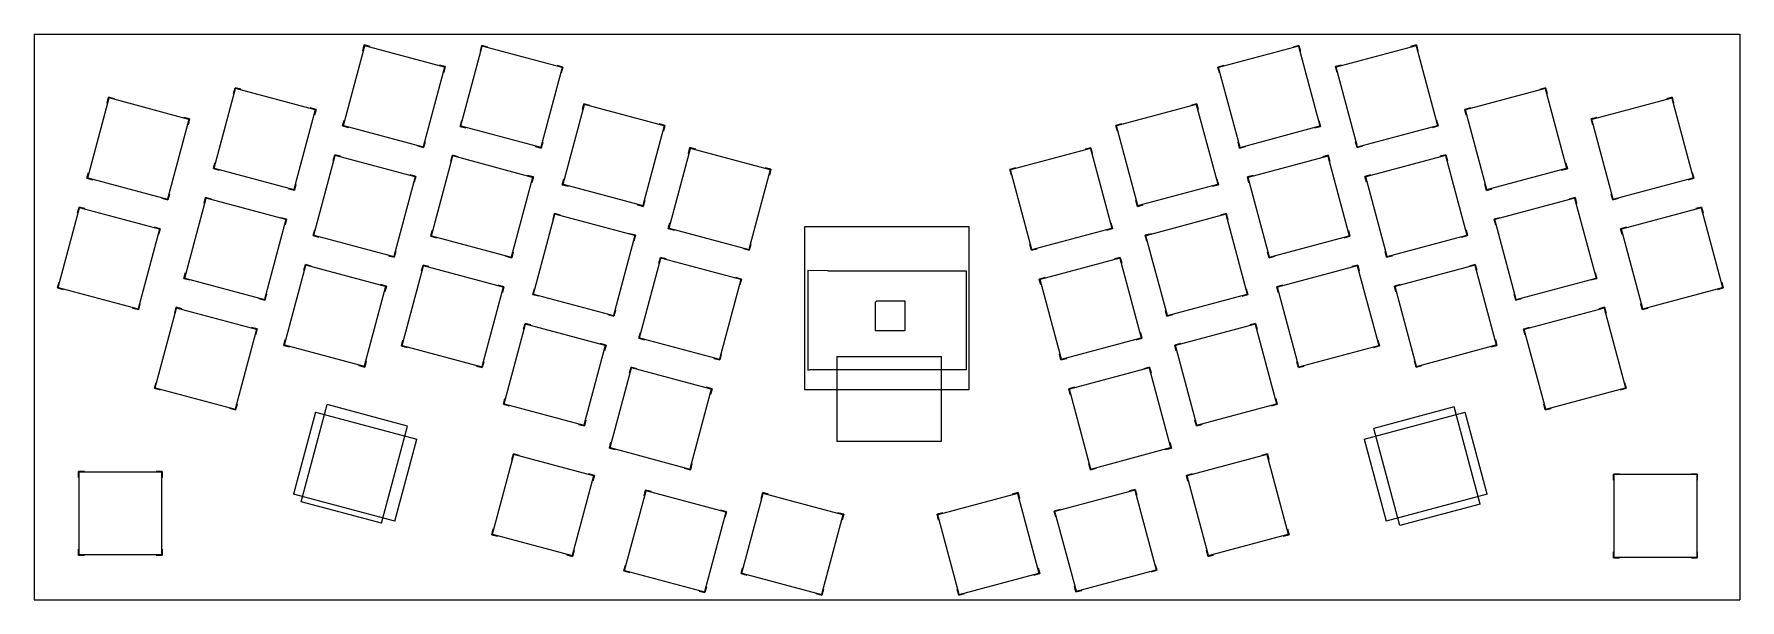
# Model space of a CAD drawing. Extents: x 0 to 285, y -95 to 0.
import ezdxf

# ---------------------------------------------------------------- set-up
doc = ezdxf.new("R2010")
doc.units = 0
doc.layers.get('0').update_dxf_attribs({"linetype": 'CONTINUOUS'})

msp = doc.modelspace()

# ---------------------------------------------------------------- linework, layer by layer
at = {"color": 7}
for points in [[(0.025002, -0.024642), (0.025, -94.624646)], [(0.025002, -0.024642), (285.025001, -0.024642)], [(51.691823, -15.295916), (55.263526, -1.966139)], [(54.933996, -2.809591), (55.192816, -1.843665)], [(56.158741, -2.102484), (55.192816, -1.843665)], [(68.593303, -5.537842), (55.263526, -1.966139)], [(71.338507, -15.383841), (74.91021, -2.054064)], [(74.58068, -2.897516), (74.8395, -1.93159)], [(75.805425, -2.190409), (74.8395, -1.93159)], [(88.239987, -5.625767), (74.91021, -2.054064)], [(211.266563, -2.05635), (197.936786, -5.628053)], [(211.337273, -1.933876), (210.371348, -2.192695)], [(211.266563, -2.05635), (214.838266, -15.386127)], [(211.337273, -1.933876), (211.596093, -2.899802)], [(230.913251, -1.968418), (217.583474, -5.540121)], [(230.983961, -1.845944), (230.018036, -2.104763)], [(230.913251, -1.968418), (234.484954, -15.298195)], [(230.983961, -1.845944), (231.242781, -2.81187)], [(285.025001, -0.024642), (285.024999, -94.624636)], [(68.593303, -5.537842), (65.0216, -18.867619)], [(68.715777, -5.467132), (67.749851, -5.208312)], [(68.715777, -5.467132), (68.456958, -6.433057)], [(88.239987, -5.625767), (84.668284, -18.955544)], [(88.362461, -5.555057), (87.396535, -5.296237)], [(88.362461, -5.555057), (88.103642, -6.520982)], [(198.780238, -5.298523), (197.814312, -5.557343)], [(198.073131, -6.523268), (197.814312, -5.557343)], [(201.508489, -18.95783), (197.936786, -5.628053)], [(218.426926, -5.210591), (217.461, -5.469411)], [(217.719819, -6.435336), (217.461, -5.469411)], [(221.155177, -18.869898), (217.583474, -5.540121)], [(8.973744, -24.037527), (12.545447, -10.70775)], [(12.215917, -11.551202), (12.474737, -10.585276)], [(13.440662, -10.844095), (12.474737, -10.585276)], [(25.875224, -14.279453), (12.545447, -10.70775)], [(30.104005, -22.452417), (33.675708, -9.12264)], [(33.346178, -9.966092), (33.604998, -9.000166)], [(34.570923, -9.258985), (33.604998, -9.000166)], [(47.005485, -12.694343), (33.675708, -9.12264)], [(252.501079, -9.124926), (239.171302, -12.696629)], [(252.571789, -9.002452), (251.605864, -9.261271)], [(252.501079, -9.124926), (256.072782, -22.454703)], [(252.571789, -9.002452), (252.830609, -9.968378)], [(273.631322, -10.710022), (260.301545, -14.281725)], [(273.702032, -10.587548), (272.736107, -10.846367)], [(273.631322, -10.710022), (277.203025, -24.039799)], [(273.702032, -10.587548), (273.960852, -11.553474)], [(25.997698, -14.208743), (25.031772, -13.949923)], [(25.997698, -14.208743), (25.738879, -15.174668)], [(47.005485, -12.694343), (43.433782, -26.02412)], [(47.127959, -12.623633), (46.162033, -12.364813)], [(47.127959, -12.623633), (46.86914, -13.589558)], [(88.397002, -25.131039), (91.968705, -11.801262)], [(91.639175, -12.644714), (91.897995, -11.678788)], [(92.86392, -11.937607), (91.897995, -11.678788)], [(105.298482, -15.372965), (91.968705, -11.801262)], [(194.208078, -11.80354), (180.878301, -15.375243)], [(194.278788, -11.681066), (193.312863, -11.939885)], [(194.208078, -11.80354), (197.779781, -25.133317)], [(194.278788, -11.681066), (194.537608, -12.646992)], [(240.014754, -12.367099), (239.048828, -12.625919)], [(239.307647, -13.591844), (239.048828, -12.625919)], [(242.743005, -26.026406), (239.171302, -12.696629)], [(261.144997, -13.952195), (260.179071, -14.211015)], [(260.43789, -15.17694), (260.179071, -14.211015)], [(25.875224, -14.279453), (22.303521, -27.60923)], [(51.569349, -15.366626), (51.828168, -14.400701)], [(51.569349, -15.366626), (52.535275, -15.625446)], [(51.691823, -15.295916), (65.0216, -18.867619)], [(71.216033, -15.454551), (71.474852, -14.488626)], [(71.216033, -15.454551), (72.181959, -15.713371)], [(71.338507, -15.383841), (84.668284, -18.955544)], [(105.298482, -15.372965), (101.726779, -28.702742)], [(105.420956, -15.302255), (104.45503, -15.043435)], [(105.420956, -15.302255), (105.162137, -16.26818)], [(181.721753, -15.045713), (180.755827, -15.304533)], [(181.014646, -16.270458), (180.755827, -15.304533)], [(184.450004, -28.70502), (180.878301, -15.375243)], [(201.508489, -18.95783), (214.838266, -15.386127)], [(213.994814, -15.715657), (214.96074, -15.456837)], [(214.96074, -15.456837), (213.994814, -15.715657)], [(214.701921, -14.490912), (214.96074, -15.456837)], [(221.155177, -18.869898), (234.484954, -15.298195)], [(233.641502, -15.627725), (234.607428, -15.368905)], [(234.607428, -15.368905), (233.641502, -15.627725)], [(234.348609, -14.40298), (234.607428, -15.368905)], [(263.873248, -27.611502), (260.301545, -14.281725)], [(64.126385, -18.731274), (65.09231, -18.990093)], [(65.09231, -18.990093), (64.126385, -18.731274)], [(65.35113, -18.024167), (65.09231, -18.990093)], [(83.773069, -18.819199), (84.738994, -19.078018)], [(84.738994, -19.078018), (83.773069, -18.819199)], [(84.997814, -18.112092), (84.738994, -19.078018)], [(106.102548, -32.463407), (109.674251, -19.13363)], [(109.344721, -19.977082), (109.603541, -19.011156)], [(110.569466, -19.269975), (109.603541, -19.011156)], [(123.004028, -22.705333), (109.674251, -19.13363)], [(176.502529, -19.135921), (163.172752, -22.707624)], [(176.573239, -19.013447), (175.607314, -19.272266)], [(176.502529, -19.135921), (180.074232, -32.465698)], [(176.573239, -19.013447), (176.832059, -19.979373)], [(201.437779, -19.080304), (201.178959, -18.114378)], [(201.437779, -19.080304), (202.403704, -18.821485)], [(221.084467, -18.992372), (220.825647, -18.026446)], [(221.084467, -18.992372), (222.050392, -18.733553)], [(29.981531, -22.523127), (30.24035, -21.557202)], [(29.981531, -22.523127), (30.947457, -22.781947)], [(30.104005, -22.452417), (43.433782, -26.02412)], [(46.774263, -33.648508), (50.345966, -20.318731)], [(50.016436, -21.162183), (50.275256, -20.196257)], [(51.241181, -20.455076), (50.275256, -20.196257)], [(63.675743, -23.890434), (50.345966, -20.318731)], [(66.420952, -33.736431), (69.992655, -20.406654)], [(69.663125, -21.250106), (69.921945, -20.28418)], [(70.88787, -20.542999), (69.921945, -20.28418)], [(83.322432, -23.978357), (69.992655, -20.406654)], [(123.004028, -22.705333), (119.432325, -36.03511)], [(123.126502, -22.634623), (122.160576, -22.375803)], [(123.126502, -22.634623), (122.867683, -23.600548)], [(164.016204, -22.378094), (163.050278, -22.636914)], [(163.309097, -23.602839), (163.050278, -22.636914)], [(166.744455, -36.037401), (163.172752, -22.707624)], [(216.184129, -20.408933), (202.854352, -23.980636)], [(216.254839, -20.286459), (215.288914, -20.545278)], [(216.184129, -20.408933), (219.755832, -33.73871)], [(216.254839, -20.286459), (216.513659, -21.252385)], [(235.830816, -20.321015), (222.501039, -23.892718)], [(235.901526, -20.198541), (234.935601, -20.45736)], [(235.830816, -20.321015), (239.402519, -33.650792)], [(235.901526, -20.198541), (236.160346, -21.164467)], [(242.743005, -26.026406), (256.072782, -22.454703)], [(255.22933, -22.784233), (256.195256, -22.525413)], [(256.195256, -22.525413), (255.22933, -22.784233)], [(255.936437, -21.559488), (256.195256, -22.525413)], [(8.85127, -24.108237), (9.110089, -23.142312)], [(8.85127, -24.108237), (9.817196, -24.367057)], [(8.973744, -24.037527), (22.303521, -27.60923)], [(43.763312, -25.180668), (43.504492, -26.146594)], [(63.675743, -23.890434), (60.10404, -37.220211)], [(63.798217, -23.819724), (62.832291, -23.560904)], [(63.798217, -23.819724), (63.539398, -24.785649)], [(83.322432, -23.978357), (79.750729, -37.308134)], [(83.444906, -23.907647), (82.47898, -23.648827)], [(83.444906, -23.907647), (83.186087, -24.873572)], [(88.274528, -25.201749), (88.533347, -24.235824)], [(88.274528, -25.201749), (89.240454, -25.460569)], [(88.397002, -25.131039), (101.726779, -28.702742)], [(184.450004, -28.70502), (197.779781, -25.133317)], [(197.902255, -25.204027), (196.936329, -25.462847)], [(196.936329, -25.462847), (197.902255, -25.204027)], [(197.643436, -24.238102), (197.902255, -25.204027)], [(203.697804, -23.651106), (202.731878, -23.909926)], [(202.990697, -24.875851), (202.731878, -23.909926)], [(206.426055, -37.310413), (202.854352, -23.980636)], [(223.344491, -23.563188), (222.378565, -23.822008)], [(222.637384, -24.787933), (222.378565, -23.822008)], [(226.072742, -37.222495), (222.501039, -23.892718)], [(242.672295, -26.14888), (242.413475, -25.182954)], [(263.873248, -27.611502), (277.203025, -24.039799)], [(276.359573, -24.369329), (277.325499, -24.110509)], [(277.325499, -24.110509), (276.359573, -24.369329)], [(277.06668, -23.144584), (277.325499, -24.110509)], [(22.374231, -27.731704), (21.408306, -27.472885)], [(21.408306, -27.472885), (22.374231, -27.731704)], [(22.633051, -26.765778), (22.374231, -27.731704)], [(25.186436, -40.805011), (28.758139, -27.475234)], [(28.428609, -28.318686), (28.687429, -27.35276)], [(29.653354, -27.611579), (28.687429, -27.35276)], [(42.087916, -31.046937), (28.758139, -27.475234)], [(42.538567, -25.887775), (43.504492, -26.146594)], [(43.504492, -26.146594), (42.538567, -25.887775)], [(102.056309, -27.85929), (101.797489, -28.825216)], [(184.379294, -28.827494), (184.120474, -27.861568)], [(242.672295, -26.14888), (243.63822, -25.890061)], [(257.418642, -27.477515), (244.088865, -31.049218)], [(257.489352, -27.355041), (256.523427, -27.61386)], [(257.418642, -27.477515), (260.990345, -40.807292)], [(257.489352, -27.355041), (257.748172, -28.320967)], [(263.802538, -27.733976), (263.543718, -26.76805)], [(263.802538, -27.733976), (264.768463, -27.475157)], [(4.056192, -42.390118), (7.627895, -29.060341)], [(7.298365, -29.903793), (7.557185, -28.937867)], [(8.52311, -29.196686), (7.557185, -28.937867)], [(20.957672, -32.632044), (7.627895, -29.060341)], [(42.087916, -31.046937), (38.516213, -44.376714)], [(42.21039, -30.976227), (41.244464, -30.717407)], [(42.21039, -30.976227), (41.951571, -31.942152)], [(83.479449, -43.483629), (87.051152, -30.153852)], [(86.721622, -30.997304), (86.980442, -30.031378)], [(87.946367, -30.290197), (86.980442, -30.031378)], [(100.380929, -33.725555), (87.051152, -30.153852)], [(184.379294, -28.827494), (185.345219, -28.568675)], [(199.125631, -30.156133), (185.795854, -33.727836)], [(199.196341, -30.033659), (198.230416, -30.292478)], [(199.125631, -30.156133), (202.697334, -43.48591)], [(199.196341, -30.033659), (199.455161, -30.999585)], [(244.932317, -30.719688), (243.966391, -30.978508)], [(244.22521, -31.944433), (243.966391, -30.978508)], [(247.660568, -44.378995), (244.088865, -31.049218)], [(278.548886, -29.062625), (265.219109, -32.634328)], [(278.619596, -28.940151), (277.653671, -29.19897)], [(278.548886, -29.062625), (282.120589, -42.392402)], [(278.619596, -28.940151), (278.878416, -29.906077)], [(20.957672, -32.632044), (17.385969, -45.961821)], [(21.080146, -32.561334), (20.11422, -32.302514)], [(21.080146, -32.561334), (20.821327, -33.527259)], [(46.651789, -33.719218), (46.910608, -32.753293)], [(46.651789, -33.719218), (47.617715, -33.978038)], [(46.774263, -33.648508), (60.10404, -37.220211)], [(66.298478, -33.807141), (66.557297, -32.841216)], [(66.298478, -33.807141), (67.264404, -34.065961)], [(66.420952, -33.736431), (79.750729, -37.308134)], [(100.380929, -33.725555), (96.809226, -47.055332)], [(100.503403, -33.654845), (99.537477, -33.396025)], [(100.503403, -33.654845), (100.244584, -34.62077)], [(105.980074, -32.534117), (106.238893, -31.568192)], [(105.980074, -32.534117), (106.946, -32.792937)], [(106.102548, -32.463407), (119.432325, -36.03511)], [(128.784997, -32.174646), (156.184997, -32.174646)], [(128.784997, -59.474646), (128.784997, -32.174646)], [(156.184997, -32.174646), (156.184997, -59.474646)], [(166.744455, -36.037401), (180.074232, -32.465698)], [(179.937887, -31.570483), (180.196706, -32.536408)], [(186.639306, -33.398306), (185.67338, -33.657126)], [(185.932199, -34.623051), (185.67338, -33.657126)], [(189.367557, -47.057613), (185.795854, -33.727836)], [(206.426055, -37.310413), (219.755832, -33.73871)], [(219.619487, -32.843495), (219.878306, -33.80942), (218.91238, -34.06824)], [(218.91238, -34.06824), (219.878306, -33.80942)], [(226.072742, -37.222495), (239.402519, -33.650792)], [(239.524993, -33.721502), (238.559067, -33.980322)], [(238.559067, -33.980322), (239.524993, -33.721502)], [(239.266174, -32.755577), (239.524993, -33.721502)], [(266.062561, -32.304798), (265.096635, -32.563618)], [(265.355454, -33.529543), (265.096635, -32.563618)], [(268.790812, -45.964105), (265.219109, -32.634328)], [(60.43357, -36.376759), (60.17475, -37.342685)], [(80.080259, -36.464682), (79.821439, -37.430608)], [(118.53711, -35.898765), (119.503035, -36.157584)], [(119.503035, -36.157584), (118.53711, -35.898765)], [(119.761855, -35.191658), (119.503035, -36.157584)], [(166.673745, -36.159875), (166.414925, -35.193949)], [(166.673745, -36.159875), (167.63967, -35.901056)], [(206.355345, -37.432887), (206.096525, -36.466961)], [(226.002032, -37.344969), (225.743212, -36.379043)], [(41.856699, -52.001101), (45.428402, -38.671324)], [(45.098872, -39.514776), (45.357692, -38.54885)], [(46.323617, -38.807669), (45.357692, -38.54885)], [(58.758179, -42.243027), (45.428402, -38.671324)], [(59.208825, -37.083866), (60.17475, -37.342685)], [(60.17475, -37.342685), (59.208825, -37.083866)], [(61.503381, -52.089022), (65.075084, -38.759245)], [(64.745554, -39.602697), (65.004374, -38.636771)], [(65.970299, -38.89559), (65.004374, -38.636771)], [(78.404861, -42.330948), (65.075084, -38.759245)], [(78.855514, -37.171789), (79.821439, -37.430608)], [(79.821439, -37.430608), (78.855514, -37.171789)], [(101.184997, -50.816012), (104.7567, -37.486235)], [(104.42717, -38.329687), (104.68599, -37.363761)], [(105.651915, -37.62258), (104.68599, -37.363761)], [(118.086477, -41.057938), (104.7567, -37.486235)], [(132.662997, -39.579646), (129.322997, -39.554646)], [(129.322997, -39.554646), (129.322997, -56.191646)], [(132.662997, -39.579646), (155.762997, -39.579646)], [(155.762997, -39.579646), (155.762997, -56.179646)], [(181.420094, -37.488511), (168.090317, -41.060214)], [(181.490804, -37.366037), (180.524879, -37.624856)], [(181.420094, -37.488511), (184.991797, -50.818288)], [(181.490804, -37.366037), (181.749624, -38.331963)], [(206.355345, -37.432887), (207.32127, -37.174068)], [(221.101687, -38.761525), (207.77191, -42.333228)], [(221.172397, -38.639051), (220.206472, -38.89787)], [(221.101687, -38.761525), (224.67339, -52.091302)], [(221.172397, -38.639051), (221.431217, -39.604977)], [(226.002032, -37.344969), (226.967957, -37.08615)], [(240.748372, -38.673595), (227.418595, -42.245298)], [(240.819082, -38.551121), (239.853157, -38.80994)], [(240.748372, -38.673595), (244.320075, -52.003372)], [(240.819082, -38.551121), (241.077902, -39.517047)], [(3.933718, -42.460828), (4.192537, -41.494903)], [(3.933718, -42.460828), (4.899644, -42.719648)], [(4.056192, -42.390118), (17.385969, -45.961821)], [(25.063962, -40.875721), (25.322781, -39.909796)], [(25.063962, -40.875721), (26.029888, -41.134541)], [(25.186436, -40.805011), (38.516213, -44.376714)], [(58.758179, -42.243027), (55.186476, -55.572804)], [(58.880653, -42.172317), (57.914727, -41.913497)], [(58.880653, -42.172317), (58.621834, -43.138242)], [(78.404861, -42.330948), (74.833158, -55.660725)], [(78.527335, -42.260238), (77.561409, -42.001418)], [(78.527335, -42.260238), (78.268516, -43.226163)], [(83.356975, -43.554339), (83.615794, -42.588414)], [(118.086477, -41.057938), (114.514774, -54.387715)], [(118.208951, -40.987228), (117.243025, -40.728408)], [(118.208951, -40.987228), (117.950132, -41.953153)], [(168.933769, -40.730684), (167.967843, -40.989504)], [(168.226662, -41.955429), (167.967843, -40.989504)], [(171.66202, -54.389991), (168.090317, -41.060214)], [(202.560989, -42.590695), (202.819808, -43.55662)], [(208.615362, -42.003698), (207.649436, -42.262518)], [(207.908255, -43.228443), (207.649436, -42.262518)], [(211.343613, -55.663005), (207.77191, -42.333228)], [(228.262047, -41.915768), (227.296121, -42.174588)], [(227.55494, -43.140513), (227.296121, -42.174588)], [(230.990298, -55.575075), (227.418595, -42.245298)], [(247.660568, -44.378995), (260.990345, -40.807292)], [(260.146893, -41.136822), (261.112819, -40.878002)], [(261.112819, -40.878002), (260.146893, -41.136822)], [(260.854, -39.912077), (261.112819, -40.878002)], [(268.790812, -45.964105), (282.120589, -42.392402)], [(282.243063, -42.463112), (281.277137, -42.721932)], [(281.277137, -42.721932), (282.243063, -42.463112)], [(281.984244, -41.497187), (282.243063, -42.463112)], [(17.715499, -45.118369), (17.456679, -46.084295), (16.490754, -45.825476)], [(37.620998, -44.240369), (38.586923, -44.499188)], [(38.586923, -44.499188), (37.620998, -44.240369)], [(38.845743, -43.533262), (38.586923, -44.499188)], [(83.356975, -43.554339), (84.322901, -43.813159)], [(83.479449, -43.483629), (96.809226, -47.055332)], [(140.824998, -44.624643), (140.524998, -44.874643)], [(140.524998, -44.874643), (140.524998, -49.624643)], [(140.824998, -44.624643), (145.524998, -44.624643)], [(145.524358, -44.625283), (145.524358, -49.624003)], [(189.367557, -47.057613), (202.697334, -43.48591)], [(202.819808, -43.55662), (201.853882, -43.81544)], [(201.853882, -43.81544), (202.819808, -43.55662)], [(247.589858, -44.501469), (247.331038, -43.535543)], [(247.589858, -44.501469), (248.555783, -44.24265)], [(268.720102, -46.086579), (268.461282, -45.120653)], [(16.490754, -45.825476), (17.456679, -46.084295)], [(20.268876, -59.157608), (23.840579, -45.827831)], [(23.511049, -46.671283), (23.769869, -45.705357)], [(24.735794, -45.964176), (23.769869, -45.705357)], [(37.170356, -49.399534), (23.840579, -45.827831)], [(81.804059, -49.349891), (82.062879, -48.383965)], [(83.028804, -48.642784), (82.062879, -48.383965)], [(96.879936, -47.177806), (95.914011, -46.918987)], [(95.914011, -46.918987), (96.879936, -47.177806)], [(97.138756, -46.21188), (96.879936, -47.177806)], [(189.296847, -47.180087), (189.038027, -46.214161)], [(189.296847, -47.180087), (190.262772, -46.921268)], [(204.113913, -48.386254), (203.147988, -48.645073)], [(204.113913, -48.386254), (204.372733, -49.35218)], [(262.336206, -45.830109), (249.006429, -49.401812)], [(262.406916, -45.707635), (261.440991, -45.966454)], [(262.336206, -45.830109), (265.907909, -59.159886)], [(262.406916, -45.707635), (262.665736, -46.673561)], [(268.720102, -46.086579), (269.686027, -45.82776)], [(37.170356, -49.399534), (33.598653, -62.729311)], [(37.29283, -49.328824), (36.326904, -49.070004)], [(37.29283, -49.328824), (37.034011, -50.294749)], [(41.734225, -52.071811), (41.993044, -51.105886)], [(61.380907, -52.159732), (61.639726, -51.193807)], [(78.561886, -61.836216), (82.133589, -48.506439)], [(95.463366, -52.078142), (82.133589, -48.506439)], [(101.062523, -50.886722), (101.321342, -49.920797)], [(101.062523, -50.886722), (102.028449, -51.145542)], [(101.184997, -50.816012), (114.514774, -54.387715)], [(145.524998, -49.624643), (140.524998, -49.624643)], [(171.66202, -54.389991), (184.991797, -50.818288)], [(184.148345, -51.147818), (185.114271, -50.888998)], [(185.114271, -50.888998), (184.148345, -51.147818)], [(184.855452, -49.923073), (185.114271, -50.888998)], [(204.043203, -48.508728), (190.713426, -52.080431)], [(204.043203, -48.508728), (207.614906, -61.838505)], [(224.537045, -51.196087), (224.795864, -52.162012)], [(244.18373, -51.108157), (244.442549, -52.074082)], [(249.849881, -49.072282), (248.883955, -49.331102)], [(249.142774, -50.297027), (248.883955, -49.331102)], [(252.578132, -62.731589), (249.006429, -49.401812)], [(41.734225, -52.071811), (42.700151, -52.330631)], [(41.856699, -52.001101), (55.186476, -55.572804)], [(61.380907, -52.159732), (62.346833, -52.418552)], [(61.503381, -52.089022), (74.833158, -55.660725)], [(95.463366, -52.078142), (91.891663, -65.407919)], [(95.58584, -52.007432), (94.619914, -51.748612)], [(95.58584, -52.007432), (95.327021, -52.973357)], [(114.844304, -53.544263), (114.585484, -54.510189)], [(134.123259, -53.949718), (134.123259, -68.149718)], [(134.123259, -53.949718), (151.623259, -53.949718)], [(151.623259, -68.149718), (151.623259, -53.949718)], [(171.59131, -54.512465), (171.33249, -53.546539)], [(191.556878, -51.750901), (190.590952, -52.009721)], [(190.849771, -52.975646), (190.590952, -52.009721)], [(194.285129, -65.410208), (190.713426, -52.080431)], [(211.343613, -55.663005), (224.67339, -52.091302)], [(230.990298, -55.575075), (244.320075, -52.003372)], [(244.442549, -52.074082), (243.476623, -52.332902)], [(243.476623, -52.332902), (244.442549, -52.074082)], [(55.257186, -55.695278), (54.291261, -55.436459)], [(54.291261, -55.436459), (55.257186, -55.695278)], [(55.516006, -54.729352), (55.257186, -55.695278)], [(74.903868, -55.783199), (73.937943, -55.52438)], [(73.937943, -55.52438), (74.903868, -55.783199)], [(75.162688, -54.817273), (74.903868, -55.783199)], [(96.267428, -69.168589), (99.839131, -55.838812)], [(99.509601, -56.682264), (99.768421, -55.716338)], [(100.734346, -55.975157), (99.768421, -55.716338)], [(113.168908, -59.410515), (99.839131, -55.838812)], [(113.619559, -54.25137), (114.585484, -54.510189)], [(114.585484, -54.510189), (113.619559, -54.25137)], [(129.322997, -56.191646), (129.576997, -56.179646)], [(132.662997, -56.179646), (129.576997, -56.179646)], [(155.762997, -56.179646), (132.662997, -56.179646)], [(171.59131, -54.512465), (172.557235, -54.253646)], [(186.337654, -55.841094), (173.007877, -59.412797)], [(186.408364, -55.71862), (185.442439, -55.977439)], [(186.337654, -55.841094), (189.909357, -69.170871)], [(186.408364, -55.71862), (186.667184, -56.684546)], [(211.272903, -55.785479), (211.014083, -54.819553)], [(211.272903, -55.785479), (212.238828, -55.52666)], [(230.919588, -55.697549), (230.660768, -54.731623)], [(230.919588, -55.697549), (231.885513, -55.43873)], [(20.146402, -59.228318), (20.405221, -58.262393)], [(20.146402, -59.228318), (21.112328, -59.487138)], [(20.268876, -59.157608), (33.598653, -62.729311)], [(113.168908, -59.410515), (109.597205, -72.740292)], [(113.291382, -59.339805), (112.325456, -59.080985)], [(113.291382, -59.339805), (113.032563, -60.30573)], [(156.184997, -59.474646), (128.784997, -59.474646)], [(173.851329, -59.083267), (172.885403, -59.342087)], [(173.144222, -60.308012), (172.885403, -59.342087)], [(176.57958, -72.742574), (173.007877, -59.412797)], [(252.578132, -62.731589), (265.907909, -59.159886)], [(265.771564, -58.264671), (266.030383, -59.230596), (265.064457, -59.489416)], [(265.064457, -59.489416), (266.030383, -59.230596)], [(33.928183, -61.885859), (33.669363, -62.851785)], [(44.62913, -78.207713), (48.977289, -61.980159)], [(62.403658, -65.577743), (48.977289, -61.980159)], [(78.439412, -61.906926), (78.698231, -60.941001)], [(78.439412, -61.906926), (79.405338, -62.165746)], [(78.561886, -61.836216), (91.891663, -65.407919)], [(194.285129, -65.410208), (207.614906, -61.838505)], [(206.771454, -62.168035), (207.73738, -61.909215)], [(207.73738, -61.909215), (206.771454, -62.168035)], [(207.478561, -60.94329), (207.73738, -61.909215)], [(237.299072, -62.366288), (223.872703, -65.963872)], [(241.647231, -78.593842), (237.299072, -62.366288)], [(252.507422, -62.854063), (252.248602, -61.888137)], [(252.507422, -62.854063), (253.473347, -62.595244)], [(47.040103, -63.221071), (43.364872, -76.937217)], [(47.040103, -63.221071), (63.943805, -67.750404)], [(90.996448, -65.271574), (91.962373, -65.530393)], [(91.962373, -65.530393), (90.996448, -65.271574)], [(92.221193, -64.564467), (91.962373, -65.530393)], [(194.214419, -65.532682), (193.955599, -64.566756)], [(194.214419, -65.532682), (195.180344, -65.273863)], [(222.229019, -67.750155), (239.132721, -63.220822)], [(237.544914, -63.283902), (237.441422, -62.897547)], [(242.807952, -76.936968), (239.132721, -63.220822)], [(58.055499, -81.805297), (62.403658, -65.577743)], [(60.268574, -81.466551), (63.943805, -67.750404)], [(96.144954, -69.239299), (96.403773, -68.273374)], [(151.623259, -68.149718), (134.123259, -68.149718)], [(189.773012, -68.275656), (190.031831, -69.241581)], [(222.229019, -67.750155), (225.90425, -81.466302)], [(228.220862, -82.191426), (223.872703, -65.963872)], [(76.602429, -83.649594), (80.174132, -70.319817)], [(79.844602, -71.163269), (80.103422, -70.197343)], [(81.069347, -70.456162), (80.103422, -70.197343)], [(93.503909, -73.89152), (80.174132, -70.319817)], [(96.144954, -69.239299), (97.11088, -69.498119)], [(96.267428, -69.168589), (109.597205, -72.740292)], [(176.57958, -72.742574), (189.909357, -69.170871)], [(190.031831, -69.241581), (189.065905, -69.500401)], [(189.065905, -69.500401), (190.031831, -69.241581)], [(206.00233, -70.3216), (192.672553, -73.893303)], [(206.07304, -70.199126), (205.107115, -70.457945)], [(206.00233, -70.3216), (209.574033, -83.651377)], [(206.07304, -70.199126), (206.33186, -71.165052)], [(7.425001, -74.154638), (7.425001, -73.154638)], [(8.425001, -73.154638), (7.425001, -73.154638)], [(21.325001, -73.254638), (7.525001, -73.254638)], [(7.525001, -87.054638), (7.525001, -73.254638)], [(21.425001, -73.154638), (20.425001, -73.154638)], [(21.325001, -73.254638), (21.325001, -87.054638)], [(21.425001, -73.154638), (21.425001, -74.154638)], [(93.503909, -73.89152), (89.932206, -87.221297)], [(93.626383, -73.82081), (92.660457, -73.56199)], [(93.626383, -73.82081), (93.367564, -74.786735)], [(109.667915, -72.862766), (108.70199, -72.603947)], [(108.70199, -72.603947), (109.667915, -72.862766)], [(109.926735, -71.89684), (109.667915, -72.862766)], [(176.50887, -72.865048), (176.25005, -71.899122)], [(176.50887, -72.865048), (177.474795, -72.606229)], [(193.516005, -73.563773), (192.550079, -73.822593)], [(192.808898, -74.788518), (192.550079, -73.822593)], [(196.244256, -87.22308), (192.672553, -73.893303)], [(263.915001, -74.584634), (263.915001, -73.584634)], [(264.915001, -73.584634), (263.915001, -73.584634)], [(277.815001, -73.684634), (264.015001, -73.684634)], [(264.015001, -87.484634), (264.015001, -73.684634)], [(277.915001, -73.584634), (276.915001, -73.584634)], [(277.815001, -73.684634), (277.815001, -87.484634)], [(277.915001, -73.584634), (277.915001, -74.584634)], [(60.268574, -81.466551), (43.364872, -76.937217)], [(98.687427, -89.701588), (102.25913, -76.371811)], [(101.9296, -77.215263), (102.18842, -76.249337)], [(103.154345, -76.508156), (102.18842, -76.249337)], [(115.588907, -79.943514), (102.25913, -76.371811)], [(118.262427, -90.137598), (121.83413, -76.807821)], [(121.5046, -77.651273), (121.76342, -76.685347)], [(122.729345, -76.944166), (121.76342, -76.685347)], [(135.163907, -80.379524), (121.83413, -76.807821)], [(164.342685, -76.809597), (151.012908, -80.3813)], [(164.413395, -76.687123), (163.44747, -76.945942)], [(164.342685, -76.809597), (167.914388, -90.139374)], [(164.413395, -76.687123), (164.672215, -77.653049)], [(183.91774, -76.273901), (170.587963, -79.845604)], [(183.98845, -76.151427), (183.022525, -76.410246)], [(183.91774, -76.273901), (187.489443, -89.603678)], [(183.98845, -76.151427), (184.24727, -77.117353)], [(242.807952, -76.936968), (225.90425, -81.466302)], [(58.055499, -81.805297), (44.62913, -78.207713)], [(115.711381, -79.872804), (114.745455, -79.613984)], [(171.431415, -79.516074), (170.465489, -79.774894)], [(170.724308, -80.740819), (170.465489, -79.774894)], [(241.647231, -78.593842), (228.220862, -82.191426)], [(115.588907, -79.943514), (112.017204, -93.273291)], [(115.711381, -79.872804), (115.452562, -80.838729)], [(135.163907, -80.379524), (131.592204, -93.709301)], [(135.286381, -80.308814), (134.320455, -80.049994)], [(135.286381, -80.308814), (135.027562, -81.274739)], [(151.85636, -80.05177), (150.890434, -80.31059)], [(151.149253, -81.276515), (150.890434, -80.31059)], [(154.584611, -93.711077), (151.012908, -80.3813)], [(174.159666, -93.175381), (170.587963, -79.845604)], [(76.479955, -83.720304), (76.738774, -82.754379)], [(76.479955, -83.720304), (77.445881, -83.979124)], [(76.602429, -83.649594), (89.932206, -87.221297)], [(196.244256, -87.22308), (209.574033, -83.651377)], [(208.730581, -83.980907), (209.696507, -83.722087)], [(209.696507, -83.722087), (208.730581, -83.980907)], [(209.437688, -82.756162), (209.696507, -83.722087)], [(7.425001, -87.154638), (7.425001, -86.154638)], [(7.425001, -87.154638), (8.425001, -87.154638)], [(7.525001, -87.054638), (21.325001, -87.054638)], [(20.425001, -87.154638), (21.425001, -87.154638)], [(21.425001, -87.154638), (20.425001, -87.154638)], [(21.425001, -86.154638), (21.425001, -87.154638)], [(90.002916, -87.343771), (89.036991, -87.084952)], [(89.036991, -87.084952), (90.002916, -87.343771)], [(90.261736, -86.377845), (90.002916, -87.343771)], [(196.173546, -87.345554), (195.914726, -86.379628)], [(196.173546, -87.345554), (197.139471, -87.086735)], [(263.915001, -87.584634), (263.915001, -86.584634)], [(263.915001, -87.584634), (264.915001, -87.584634)], [(264.015001, -87.484634), (277.815001, -87.484634)], [(277.915001, -86.584634), (277.915001, -87.584634), (276.915001, -87.584634), (277.915001, -87.584634)], [(98.564953, -89.772298), (98.823772, -88.806373)], [(98.564953, -89.772298), (99.530879, -90.031118)], [(98.687427, -89.701588), (112.017204, -93.273291)], [(118.139953, -90.208308), (118.398772, -89.242383)], [(118.139953, -90.208308), (119.105879, -90.467128)], [(118.262427, -90.137598), (131.592204, -93.709301)], [(154.584611, -93.711077), (167.914388, -90.139374)], [(167.070936, -90.468904), (168.036862, -90.210084)], [(168.036862, -90.210084), (167.070936, -90.468904)], [(167.778043, -89.244159), (168.036862, -90.210084)], [(174.159666, -93.175381), (187.489443, -89.603678)], [(187.353098, -88.708463), (187.611917, -89.674388)], [(112.346734, -92.429839), (112.087914, -93.395765)], [(131.662914, -93.831775), (130.696989, -93.572956)], [(130.696989, -93.572956), (131.662914, -93.831775)], [(131.921734, -92.865849), (131.662914, -93.831775)], [(154.513901, -93.833551), (154.255081, -92.867625)], [(154.513901, -93.833551), (155.479826, -93.574732)], [(174.088956, -93.297855), (173.830136, -92.331929)], [(174.088956, -93.297855), (175.054881, -93.039036)], [(0.025, -94.624646), (285.024999, -94.624636)]]:
    msp.add_lwpolyline(points, dxfattribs=at)
for points in [[(100.831564, -28.566397), (101.797489, -28.825216)], [(179.23078, -32.795228), (180.196706, -32.536408)], [(224.795864, -52.162012), (223.829938, -52.420832)], [(33.669363, -62.851785), (32.703438, -62.592966)], [(187.611917, -89.674388), (186.645991, -89.933208)], [(112.087914, -93.395765), (111.121989, -93.136946)]]:
    msp.add_lwpolyline(points, close=True, dxfattribs=at)

doc.saveas('drawing.dxf')
